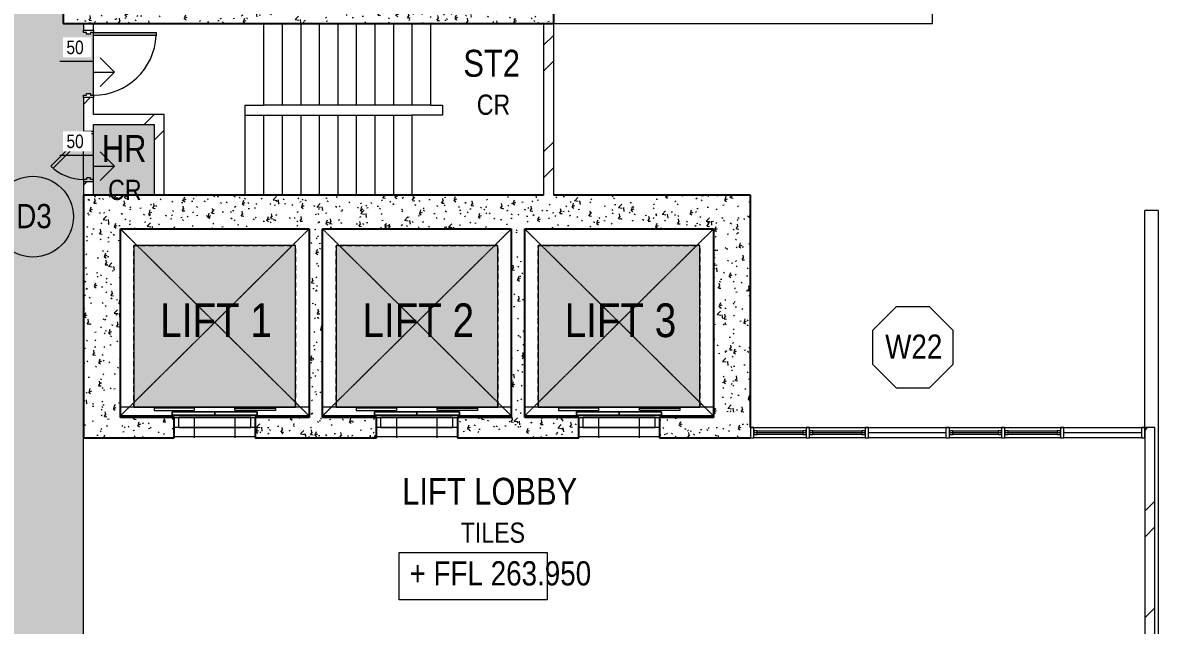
# Model space of a CAD drawing. Header units: millimetres. Extents: x -4865574 to 353735, y -2734656 to 279194.
# Drawn here: x -4836004 to -4819154, y -2697012 to -2688065 of the extents above; entities that cross this region are included whole.
import ezdxf

# ---------------------------------------------------------------- set-up
doc = ezdxf.new("R2010")
doc.units = ezdxf.units.MM
for name, pattern in [('AM-Hidden', [4, 3, -1]), ('Long dash', [14.2875, 9.525, -4.7625]), ('Loose dash', [9.525, 3.175, -6.35])]:
    doc.linetypes.add(name, pattern=pattern)
doc.layers.add('+AT9-Hardscape', color=1, linetype='Continuous')
doc.layers.add('+AT9-Hatch', color=8, linetype='Continuous')
for name, color, linetype, lineweight in [('DOOR', 8, 'Continuous', 9), ('DOOR-CUT', 6, 'Continuous', 9), ('FLOOR', 6, 'Continuous', 9), ('FLOOR-FILL', 8, 'Continuous', 9), ('SPECEQUIP', 8, 'Continuous', 9), ('SPECEQUIP-1', 8, 'AM-Hidden', 9), ('SPECEQUIP-3', 8, 'Loose dash', 9), ('SPECEQUIP-4', 8, 'Long dash', 9), ('STAIR', 6, 'Continuous', 9), ('SYM', 9, 'Continuous', 9), ('SYM-SPOTELEV', 7, 'Continuous', 9), ('TAG-DOOR', 7, 'Continuous', 9), ('TAG-ROOM', 7, 'Continuous', 9), ('TAG-WIND', 7, 'Continuous', 9), ('TEXT', 7, 'Continuous', 9), ('WALL-FILL', 8, 'Continuous', 9), ('WALL-FILL-1', 7, 'Continuous', 9), ('WALL-INT', 6, 'Continuous', 9), ('WALL-INTCUT', 2, 'Continuous', 9), ('WALL-RET', 2, 'Continuous', 9), ('WALL-RETCUT-1', 1, 'Continuous', 25), ('WIND', 8, 'Continuous', 9), ('WIND-CUT', 6, 'Continuous', 9)]:
    doc.layers.add(name, color=color, linetype=linetype, lineweight=lineweight)
doc.layers.add('SPECEQUIP-2', color=8, linetype='AM-Hidden', lineweight=9, transparency=1)
doc.styles.add('Arial Narrow', font='', dxfattribs={"height": 360})
doc.styles.add('Arial Narrow_1', font='', dxfattribs={"height": 300})
doc.styles.add('Arial Narrow_2', font='', dxfattribs={"height": 400})
doc.styles.add('Arial Narrow_3', font='', dxfattribs={"height": 200})
doc.styles.add('Arial Narrow_4', font='', dxfattribs={"height": 500})
doc.styles.get('Arial Narrow').set_extended_font_data('Arial Narrow')
doc.styles.get('Arial Narrow_1').set_extended_font_data('Arial Narrow')
doc.styles.get('Arial Narrow_2').set_extended_font_data('Arial Narrow')
doc.styles.get('Arial Narrow_3').set_extended_font_data('Arial Narrow')
doc.styles.get('Arial Narrow_4').set_extended_font_data('Arial Narrow')
pattern_1 = [(50, (0, 0), (437.242336, -38.253597), [45.72, -502.92]), (355, (0, 0), (-84.582752, 458.536743), [36.576, -402.336]), (100.451, (36.44, -3.2), (352.661968, 420.280247), [38.856, -427.416]), (46.184, (0, 121.9), (650.5899, -100.90328), [68.58, -754.38]), (96.636, (54.2, 113.5), (569.7659, 593.826305), [58.284, -641.124]), (351.184, (0, 121.9), (569.77247, 593.82027), [54.864, -603.504]), (21, (60.96, 91.44), (363.875051, -245.43664), [45.72, -502.92]), (326, (60.96, 91.44), (148.325282, 442.051804), [36.576, -402.336]), (71.451, (91.3, 71), (512.201014, 196.611472), [38.856, -427.416]), (37.5, (0, 0), (7.412779, 202.9317907), [20.117, -377.342, 20.117, -388.315, -403.86]), (37.5, (0, 0), (7.412779, 202.9317907), [-805.891, 20.117, -383.743]), (7.5, (0, 0), (160.3671525, 240.433052), [20.117, -212.75, 20.117, -368.198, -153.924]), (7.5, (0, 0), (160.3671525, 240.433052), [-621.182, 20.117, -133.807]), (327.5, (-135.94, 0), (325.41783, -13.7490993), [20.117, -132.283, 20.117, -455.371, -630.936]), (327.5, (-135.94, 0), (325.41783, -13.7490993), [-627.888, 20.117, -610.819]), (317.5, (-196.9, 0), (355.510028, 61.024399), [20.117, -178.003, 20.117, -295.656, -448.056]), (317.5, (-196.9, 0), (355.510028, 61.024399), [-513.893, 20.117, -427.939])]
pattern_2 = [(0, (-4827453.78, -2697796.24), (0, 298.964), []), (90, (-4827453.8, -2697796.24), (-600, 4e-14), [])]
pattern_3 = [(45, (0, 0), (-791.9596, 791.9596), []), (45, (0, 1200), (-791.9596, 791.9596), [])]

# ---------------------------------------------------------------- blocks, each defined once
blk = doc.blocks.new('AM_Window_3X2 Side Casement w 3 bottom fixed panel b  _W_ - W10_2950_w_ x 1950_h_ Casement w 3 Bottom Fixed-5746267-LEVEL 61 _BMU ACCESS_')
at = {"layer": 'WIND', "color": 8}
for p, q in [((-1700, -75), (-925, -75)), ((-1650, -125), (-975, -125)), ((-875, -75), (-50, -75)), ((-825, -125), (-100, -125)), ((0, -75), (1150, -75)), ((-925, -225), (-1700, -225)), ((-975, -175), (-1650, -175)), ((-50, -225), (-875, -225)), ((-100, -175), (-825, -175)), ((1150, -225), (0, -225))]:
    blk.add_line(p, q, dxfattribs=at)
at = {"layer": 'WIND-CUT', "color": 8}
for p, q in [((-1700, -75), (-1750, -75)), ((-1750, -75), (-1750, -225)), ((-1700, -225), (-1700, -75)), ((-1650, -125), (-1700, -125)), ((-1700, -125), (-1700, -175)), ((-1700, -150), (-925, -150)), ((-1650, -175), (-1650, -125)), ((-925, -125), (-975, -125)), ((-975, -125), (-975, -175)), ((-875, -75), (-925, -75)), ((-925, -75), (-925, -225)), ((-925, -175), (-925, -125)), ((-875, -225), (-875, -75)), ((-825, -125), (-875, -125)), ((-875, -125), (-875, -175)), ((-875, -150), (-50, -150)), ((-825, -175), (-825, -125)), ((-50, -125), (-100, -125)), ((-100, -125), (-100, -175)), ((0, -75), (-50, -75)), ((-50, -75), (-50, -225)), ((-50, -175), (-50, -125)), ((0, -225), (0, -75)), ((0, -150), (1150, -150)), ((1200, -75), (1150, -75)), ((1150, -75), (1150, -225)), ((1200, -225), (1200, -75)), ((-1750, -225), (-1700, -225)), ((-1700, -175), (-1650, -175)), ((-975, -175), (-925, -175)), ((-925, -225), (-875, -225)), ((-875, -175), (-825, -175)), ((-100, -175), (-50, -175)), ((-50, -225), (0, -225)), ((1150, -225), (1200, -225))]:
    blk.add_line(p, q, dxfattribs=at)
blk = doc.blocks.new('AM FDN Fire rated single leaf solid door _host control_ - FD _1000 X 2400 1HR_-5623478-LEVEL 61 _BMU ACCESS_')
at = {"layer": 'DOOR'}
blk.add_hatch(color=8, dxfattribs=at).paths.add_polyline_path([(420, -75), (420, -1005), (465, -1005), (465, -75)])
at = {"layer": 'DOOR-CUT', "color": 8}
for p, q in [((-500, 75), (-465, 75)), ((-465, 75), (-465, 30)), ((-465, 30), (-440, 30)), ((-440, 30), (-440, -30)), ((440, 30), (465, 30)), ((440, -30), (440, 30)), ((465, 75), (500, 75)), ((465, 30), (465, 75)), ((-465, -75), (-500, -75)), ((-440, -30), (-465, -30)), ((-465, -30), (-465, -75)), ((420, -75), (465, -75)), ((420, -1005), (420, -75)), ((465, -30), (440, -30)), ((465, -75), (465, -30)), ((465, -75), (465, -1005)), ((500, -75), (465, -75)), ((465, -1005), (420, -1005))]:
    blk.add_line(p, q, dxfattribs=at)
blk.add_arc((465, -76), 930, 179.926, 267.2335, dxfattribs=at)
blk = doc.blocks.new('AM FDN Fire rated single leaf solid door _host control_ - FD _750 X 2400 1HR_-5623476-LEVEL 61 _BMU ACCESS_')
at = {"layer": 'DOOR'}
blk.add_hatch(color=8, dxfattribs=at).paths.add_polyline_path([(-204, 555), (308, 43), (340, 75), (-172, 587)])
at = {"layer": 'DOOR-CUT', "color": 8}
for p, q in [((308, 43), (-173, 524)), ((340, 75), (-141, 556)), ((-340, 75), (-375, 75)), ((-340, 30), (-340, 75)), ((-315, 30), (-340, 30)), ((-315, -30), (-315, 30)), ((340, 75), (308, 43)), ((340, 30), (315, 30)), ((315, 30), (315, -30)), ((375, 75), (340, 75)), ((340, 75), (340, 30)), ((-375, -75), (-340, -75)), ((-340, -75), (-340, -30)), ((-340, -30), (-315, -30)), ((315, -30), (340, -30)), ((340, -30), (340, -75)), ((340, -75), (375, -75))]:
    blk.add_line(p, q, dxfattribs=at)
blk.add_arc((340, 75), 680, 135, 180, dxfattribs=at)
blk = doc.blocks.new('AM_Lift - Pessenger Lift - Car 2400x2400_ Shaft 2800x2800mm-6162866-LEVEL 61 _BMU ACCESS_')
at = {"layer": 'SPECEQUIP-2'}
blk.add_hatch(color=256, dxfattribs=at).paths.add_polyline_path([(1165, -230), (-1235, -230), (-1235, -2630), (1165, -2630), (1165, -2049)])
at = {"layer": 'SPECEQUIP'}
for p, q in [((-635, 75), (565, 75)), ((-635, -75), (-635, 75)), ((500, 75), (-570, 75)), ((-570, 75), (-570, -75)), ((500, 75), (500, -75)), ((565, 75), (565, -75)), ((-1435, -100), (1365, -100)), ((-1435, -2875), (-1435, -100)), ((-35, -110), (-665, -110)), ((-665, -110), (-665, -160)), ((-665, -160), (-665, -110)), ((-665, -110), (-35, -110)), ((-665, -160), (-35, -160)), ((-35, -160), (-665, -160)), ((565, -75), (-635, -75)), ((-570, -75), (500, -75)), ((-35, -160), (-35, -110)), ((-35, -110), (-35, -160)), ((-35, -110), (-35, -160)), ((595, -110), (-35, -110)), ((-35, -110), (595, -110)), ((-35, -160), (-35, -110)), ((-35, -160), (595, -160)), ((595, -160), (-35, -160)), ((595, -160), (595, -110)), ((595, -110), (595, -160)), ((1365, -100), (1365, -2875)), ((-1435, -230), (-1235, -230)), ((-1235, -230), (1165, -230)), ((1165, -230), (-1235, -230)), ((-1235, -230), (-1235, -2630)), ((1165, -230), (1365, -230)), ((1165, -2630), (1165, -230)), ((-1235, -2630), (1165, -2630)), ((1365, -2875), (-1435, -2875))]:
    blk.add_line(p, q, dxfattribs=at)
at = {"layer": 'SPECEQUIP-1'}
for p, q in [((-1235, -298), (-1435, -100)), ((1165, -298), (1365, -100)), ((1118, -2630), (-1235, -298)), ((-1188, -2630), (1165, -298)), ((-1435, -2875), (-1188, -2630)), ((1365, -2875), (1118, -2630))]:
    blk.add_line(p, q, dxfattribs=at)
at = {"layer": 'SPECEQUIP-3'}
for p, q in [((-1235, -230), (1165, -230)), ((-1235, -2630), (-1235, -230)), ((1165, -230), (1165, -2630)), ((1165, -2630), (-1235, -2630))]:
    blk.add_line(p, q, dxfattribs=at)
at = {"layer": 'SPECEQUIP-4'}
for p, q in [((-935, -180), (-335, -180)), ((-935, -215), (-935, -180)), ((-335, -215), (-935, -215)), ((-335, -180), (-335, -215)), ((865, -180), (265, -180)), ((265, -180), (265, -215)), ((265, -215), (865, -215)), ((865, -215), (865, -180))]:
    blk.add_line(p, q, dxfattribs=at)
blk = doc.blocks.new('Spot Elevations - Standard - 3_5x15_0-317568-LEVEL 61 _BMU ACCESS_')
at = {"layer": 'SYM-SPOTELEV'}
for p, q in [((-7.5, 0), (-7.5, 3.5)), ((-7.5, 3.5), (3.475, 3.5)), ((3.475, 3.5), (3.475, 0)), ((3.475, 0), (-7.5, 0))]:
    blk.add_line(p, q, dxfattribs=at)
blk = doc.blocks.new('T-Window - Mark-345661-LEVEL 61 _BMU ACCESS_')
at = {"layer": 'TAG-WIND'}
for p, q in [((-1.243, 3), (-3, 1.243)), ((1.243, 3), (-1.243, 3)), ((3, 1.243), (1.243, 3)), ((-3, 1.243), (-3, -1.243)), ((3, -1.243), (3, 1.243)), ((-3, -1.243), (-1.243, -3)), ((1.243, -3), (3, -1.243)), ((-1.243, -3), (1.243, -3))]:
    blk.add_line(p, q, dxfattribs=at)
blk = doc.blocks.new('T-Door - Mark-342387-LEVEL 61 _BMU ACCESS_')
at = {"layer": 'TAG-DOOR'}
blk.add_circle((0, 0), 3, dxfattribs=at)
blk = doc.blocks.new('A-Slab Step - A-Slab Step-5628179-LEVEL 61 _BMU ACCESS_')
at = {"layer": 'SYM'}
for p, q in [((1.555, 2.5), (0.494, 3.561)), ((0, 3.3), (-2.5, 3.3)), ((0, 2.5), (0, 3.3)), ((0, 2.5), (1.555, 2.5)), ((1.555, 2.5), (0.494, 1.439))]:
    blk.add_line(p, q, dxfattribs=at)

msp = doc.modelspace()

# ---------------------------------------------------------------- hatches: boundary and pattern name
at = {"layer": '+AT9-Hatch'}
h = msp.add_hatch(dxfattribs=at)
h.set_pattern_fill('CTYSQMK2', color=8, scale=1.5, angle=90)
h.set_pattern_definition([(90, (7e-15, 107.76), (-457.2, 457.2), [698.87211, -215.52789]), (180, (-107.76, 7e-15), (-457.2, -457.2), [698.87211, -215.52789]), (135, (-457.2, 349.44), (-457.201, -457.201), [152.4, -494.17986]), (405, (-457.2, 349.44), (-457.201, 457.201), [152.4, -494.17986]), (135, (-349.44, 457.2), (-457.201, -457.201), [152.4, -494.17986]), (405, (-564.96, 457.2), (-457.201, 457.201), [152.4, -494.17986])])
h.paths.add_polyline_path([(-4838379, -2701214), (-4837254, -2701214), (-4837204, -2701214), (-4836054, -2701214), (-4836004, -2701214), (-4835154, -2701214), (-4835104, -2701214), (-4835104, -2700827), (-4835104, -2697227), (-4835104, -2694227), (-4835104, -2690627), (-4835104, -2690427), (-4834954, -2690427), (-4834954, -2690627), (-4834054, -2690627), (-4834054, -2689577), (-4834954, -2689577), (-4834954, -2689677), (-4835104, -2689677), (-4835104, -2689177), (-4835104, -2689142), (-4835059, -2689117), (-4834999, -2689142), (-4834954, -2689142), (-4834954, -2688257), (-4834954, -2688212), (-4834999, -2688237), (-4835059, -2688212), (-4835104, -2688212), (-4835104, -2688177), (-4835104, -2688077), (-4835404, -2688077), (-4835404, -2687877), (-4835404, -2686027), (-4835404, -2684527), (-4835404, -2682927), (-4835404, -2677697), (-4835404, -2675032), (-4835404, -2673732), (-4836904, -2673732), (-4836904, -2697727), (-4838429, -2697727), (-4838429, -2699409), (-4838429, -2699459), (-4838429, -2701214)])
h.paths.add_polyline_path([(-4834811, -2690247), (-4834182, -2690247), (-4834182, -2690947), (-4834811, -2690947)], flags=24)
h.paths.add_polyline_path([(-4834929, -2689533), (-4834103, -2689533), (-4834103, -2690466), (-4834929, -2690466)], flags=24)
at = {"layer": 'FLOOR-FILL'}
h = msp.add_hatch(dxfattribs=at)
h.set_pattern_fill('FP_2', color=256, style=0, pattern_type=2)
h.set_pattern_definition(pattern_2)
h.paths.add_polyline_path([(-4833754, -2694227), (-4832554, -2694227), (-4832554, -2693927), (-4833754, -2693927), (-4833754, -2694077)])
h = msp.add_hatch(dxfattribs=at)
h.set_pattern_fill('FP_2', color=256, style=0, pattern_type=2)
h.set_pattern_definition(pattern_2)
h.paths.add_polyline_path([(-4830754, -2694227), (-4829554, -2694227), (-4829554, -2693927), (-4830754, -2693927), (-4830754, -2694077)])
h = msp.add_hatch(dxfattribs=at)
h.set_pattern_fill('FP_2', color=256, style=0, pattern_type=2)
h.set_pattern_definition(pattern_2)
h.paths.add_polyline_path([(-4826554, -2694227), (-4826554, -2693927), (-4827754, -2693927), (-4827754, -2694227)])
at = {"layer": 'WALL-FILL'}
h = msp.add_hatch(dxfattribs=at)
h.set_pattern_fill('FP_1', color=256, style=0, pattern_type=2)
h.set_pattern_definition(pattern_1)
h.paths.add_polyline_path([(-4828124, -2688077), (-4828124, -2687877), (-4835404, -2687877), (-4835404, -2688077), (-4831343, -2688077)])
h = msp.add_hatch(dxfattribs=at)
h.set_pattern_fill('FP_1', color=256, style=0, pattern_type=2)
h.set_pattern_definition(pattern_1)
h.paths.add_polyline_path([(-4835104, -2693927), (-4834554, -2693927), (-4834554, -2690627), (-4835104, -2690627), (-4835104, -2691954)])
h = msp.add_hatch(dxfattribs=at)
h.set_pattern_fill('FP_1', color=256, style=0, pattern_type=2)
h.set_pattern_definition(pattern_1)
h.paths.add_polyline_path([(-4831343, -2691127), (-4825754, -2691127), (-4825754, -2690627), (-4834554, -2690627), (-4834554, -2691127), (-4831554, -2691127)])
h = msp.add_hatch(dxfattribs=at)
h.set_pattern_fill('FP_1', color=8, style=0, pattern_type=2)
h.set_pattern_definition(pattern_1)
h.paths.add_polyline_path([(-4825754, -2693927), (-4825204, -2693927), (-4825204, -2690627), (-4825754, -2690627), (-4825754, -2691954)])
h = msp.add_hatch(dxfattribs=at)
h.set_pattern_fill('FP_1', color=256, style=0, pattern_type=2)
h.set_pattern_definition(pattern_1)
h.paths.add_polyline_path([(-4831554, -2693927), (-4831554, -2691127), (-4831754, -2691127), (-4831754, -2693927)])
h = msp.add_hatch(dxfattribs=at)
h.set_pattern_fill('FP_1', color=256, style=0, pattern_type=2)
h.set_pattern_definition(pattern_1)
h.paths.add_polyline_path([(-4828554, -2693927), (-4828554, -2691127), (-4828754, -2691127), (-4828754, -2693927)])
h = msp.add_hatch(dxfattribs=at)
h.set_pattern_fill('FP_1', color=256, style=0, pattern_type=2)
h.set_pattern_definition(pattern_1)
h.paths.add_polyline_path([(-4833754, -2694227), (-4833754, -2693927), (-4835104, -2693927), (-4835104, -2694227)])
h = msp.add_hatch(dxfattribs=at)
h.set_pattern_fill('FP_1', color=256, style=0, pattern_type=2)
h.set_pattern_definition(pattern_1)
h.paths.add_polyline_path([(-4831343, -2694227), (-4830754, -2694227), (-4830754, -2693927), (-4832554, -2693927), (-4832554, -2694227)])
h = msp.add_hatch(dxfattribs=at)
h.set_pattern_fill('FP_1', color=256, style=0, pattern_type=2)
h.set_pattern_definition(pattern_1)
h.paths.add_polyline_path([(-4828898, -2694227), (-4827754, -2694227), (-4827754, -2693927), (-4829554, -2693927), (-4829554, -2694227)])
h = msp.add_hatch(dxfattribs=at)
h.set_pattern_fill('FP_1', color=256, style=0, pattern_type=2)
h.set_pattern_definition(pattern_1)
h.paths.add_polyline_path([(-4825204, -2694227), (-4825204, -2693927), (-4826554, -2693927), (-4826554, -2694227), (-4826452, -2694227)])
at = {"layer": 'WALL-FILL-1'}
h = msp.add_hatch(dxfattribs=at)
h.set_pattern_fill('FP_5', color=256, style=0, pattern_type=2)
h.set_pattern_definition(pattern_3)
h.paths.add_polyline_path([(-4834954, -2690627), (-4834954, -2690427), (-4835104, -2690427), (-4835104, -2690627)])
h.paths.add_polyline_path([(-4835010, -2689677), (-4834954, -2689677), (-4834954, -2689177), (-4835104, -2689177), (-4835104, -2689677)])
h.paths.add_polyline_path([(-4834954, -2688177), (-4834954, -2688077), (-4835104, -2688077), (-4835104, -2688177)])
h = msp.add_hatch(dxfattribs=at)
h.set_pattern_fill('FP_5', color=256, style=0, pattern_type=2)
h.set_pattern_definition(pattern_3)
h.paths.add_polyline_path([(-4828124, -2690627), (-4828124, -2688082), (-4828274, -2688082), (-4828274, -2690627)])
h = msp.add_hatch(dxfattribs=at)
h.set_pattern_fill('FP_5', color=256, style=0, pattern_type=2)
h.set_pattern_definition(pattern_3)
h.paths.add_polyline_path([(-4834054, -2689577), (-4833904, -2689577), (-4833904, -2689427), (-4834954, -2689427), (-4834954, -2689577)])
h = msp.add_hatch(dxfattribs=at)
h.set_pattern_fill('FP_5', color=256, style=0, pattern_type=2)
h.set_pattern_definition(pattern_3)
h.paths.add_polyline_path([(-4833904, -2690627), (-4833904, -2689577), (-4834054, -2689577), (-4834054, -2690627)])
h = msp.add_hatch(dxfattribs=at)
h.set_pattern_fill('FP_5', color=256, style=0, pattern_type=2)
h.set_pattern_definition(pattern_3)
h.paths.add_polyline_path([(-4819204, -2699377), (-4819204, -2694077), (-4819354, -2694077), (-4819354, -2699377)])

# ---------------------------------------------------------------- linework, layer by layer
at = {"layer": 'FLOOR', "color": 1}
for p, q in [((-4822504, -2688077), (-4822504, -2673727)), ((-4832424, -2689287), (-4832424, -2688077)), ((-4828124, -2688077), (-4822504, -2688077)), ((-4834954, -2689142), (-4834954, -2688257)), ((-4832704, -2690627), (-4832704, -2689287)), ((-4832704, -2689287), (-4832424, -2689287)), ((-4835104, -2690392), (-4835104, -2689776)), ((-4834954, -2690392), (-4834954, -2689712)), ((-4833754, -2693927), (-4832554, -2693927)), ((-4830754, -2693927), (-4829554, -2693927)), ((-4827754, -2693927), (-4826554, -2693927)), ((-4835104, -2697227), (-4835104, -2694227))]:
    msp.add_line(p, q, dxfattribs=at)
at = {"layer": 'STAIR', "color": 1}
for p, q in [((-4832149, -2688087), (-4832424, -2688087)), ((-4831874, -2688087), (-4832149, -2688087)), ((-4832149, -2689287), (-4832149, -2688087)), ((-4831599, -2688087), (-4831874, -2688087)), ((-4831874, -2689287), (-4831874, -2688087)), ((-4831324, -2688087), (-4831599, -2688087)), ((-4831599, -2689287), (-4831599, -2688087)), ((-4831049, -2688087), (-4831324, -2688087)), ((-4831324, -2689287), (-4831324, -2688087)), ((-4830774, -2688087), (-4831049, -2688087)), ((-4831049, -2689287), (-4831049, -2688087)), ((-4830499, -2688087), (-4830774, -2688087)), ((-4830774, -2689287), (-4830774, -2688087)), ((-4830224, -2688087), (-4830499, -2688087)), ((-4830499, -2689287), (-4830499, -2688087)), ((-4829949, -2688087), (-4830224, -2688087)), ((-4830224, -2689287), (-4830224, -2688087)), ((-4828274, -2688087), (-4829949, -2688087)), ((-4829949, -2689287), (-4829949, -2688087)), ((-4832704, -2689437), (-4832429, -2689437)), ((-4832429, -2689437), (-4832154, -2689437)), ((-4832429, -2689437), (-4832429, -2690627)), ((-4832149, -2689287), (-4832424, -2689287)), ((-4832154, -2689437), (-4831879, -2689437)), ((-4832154, -2689437), (-4832154, -2690627)), ((-4831874, -2689287), (-4832149, -2689287)), ((-4831879, -2689437), (-4831604, -2689437)), ((-4831879, -2689437), (-4831879, -2690627)), ((-4831599, -2689287), (-4831874, -2689287)), ((-4831604, -2689437), (-4831329, -2689437)), ((-4831604, -2689437), (-4831604, -2690627)), ((-4831324, -2689287), (-4831599, -2689287)), ((-4831329, -2689437), (-4831054, -2689437)), ((-4831329, -2689437), (-4831329, -2690627)), ((-4831049, -2689287), (-4831324, -2689287)), ((-4831054, -2689437), (-4830779, -2689437)), ((-4831054, -2689437), (-4831054, -2690627)), ((-4830774, -2689287), (-4831049, -2689287)), ((-4830779, -2689437), (-4830504, -2689437)), ((-4830779, -2689437), (-4830779, -2690627)), ((-4830499, -2689287), (-4830774, -2689287)), ((-4830504, -2689437), (-4830229, -2689437)), ((-4830504, -2689437), (-4830504, -2690627)), ((-4830224, -2689287), (-4830499, -2689287)), ((-4829774, -2689437), (-4830229, -2689437)), ((-4830229, -2689437), (-4830229, -2690627)), ((-4829949, -2689287), (-4830224, -2689287)), ((-4829949, -2689287), (-4829774, -2689287)), ((-4829774, -2689287), (-4829774, -2689437))]:
    msp.add_line(p, q, dxfattribs=at)
at = {"layer": 'WALL-INT', "color": 8}
msp.add_line((-4825204, -2694075), (-4819354, -2694075), dxfattribs=at)
at = {"layer": 'WALL-INTCUT', "color": 1}
for p, q in [((-4835104, -2688077), (-4835104, -2688177)), ((-4834954, -2688077), (-4835104, -2688077)), ((-4834954, -2688177), (-4834954, -2688077)), ((-4828274, -2688082), (-4828274, -2690627)), ((-4828124, -2688082), (-4828274, -2688082)), ((-4828124, -2690627), (-4828124, -2688082)), ((-4835104, -2688177), (-4834954, -2688177)), ((-4835104, -2689177), (-4835104, -2689677)), ((-4834954, -2689177), (-4835104, -2689177)), ((-4834954, -2689427), (-4834954, -2689177)), ((-4833904, -2689427), (-4834954, -2689427)), ((-4833904, -2690627), (-4833904, -2689427)), ((-4834954, -2689677), (-4834954, -2689577)), ((-4834954, -2689577), (-4834054, -2689577)), ((-4834054, -2689577), (-4834054, -2690627)), ((-4835104, -2689677), (-4834954, -2689677)), ((-4835104, -2690427), (-4835104, -2690627)), ((-4834954, -2690427), (-4835104, -2690427)), ((-4834954, -2690627), (-4834954, -2690427)), ((-4819354, -2694077), (-4819354, -2699377)), ((-4819204, -2694077), (-4819354, -2694077)), ((-4819204, -2699377), (-4819204, -2694077))]:
    msp.add_line(p, q, dxfattribs=at)
at = {"layer": 'WALL-RET', "color": 8}
for p in [(-4819354, -2694077), (-4819154, -2690852)]:
    msp.add_line(p, (-4819354, -2690852), dxfattribs=at)
at = {"layer": 'WALL-RET'}
msp.add_line((-4819154, -2690852), (-4819154, -2699377), dxfattribs=at)
at = {"layer": 'WALL-RETCUT-1'}
for p, q in [((-4828124, -2688077), (-4828124, -2687877)), ((-4835404, -2688077), (-4828124, -2688077)), ((-4835104, -2690627), (-4835104, -2694227)), ((-4828274, -2690627), (-4835104, -2690627)), ((-4825204, -2690627), (-4828124, -2690627)), ((-4834554, -2693927), (-4834554, -2691127)), ((-4834554, -2691127), (-4831754, -2691127)), ((-4831754, -2691127), (-4831754, -2693927)), ((-4831554, -2691127), (-4828754, -2691127)), ((-4831554, -2693927), (-4831554, -2691127)), ((-4828754, -2691127), (-4828754, -2693927)), ((-4828554, -2691127), (-4825754, -2691127)), ((-4828554, -2693927), (-4828554, -2691127)), ((-4833754, -2693927), (-4834554, -2693927)), ((-4833754, -2694227), (-4833754, -2693927)), ((-4831754, -2693927), (-4832554, -2693927)), ((-4832554, -2693927), (-4832554, -2694227)), ((-4830754, -2693927), (-4831554, -2693927)), ((-4830754, -2694227), (-4830754, -2693927)), ((-4828754, -2693927), (-4829554, -2693927)), ((-4829554, -2693927), (-4829554, -2694227)), ((-4827754, -2693927), (-4828554, -2693927)), ((-4827754, -2694227), (-4827754, -2693927)), ((-4825754, -2693927), (-4826554, -2693927)), ((-4826554, -2693927), (-4826554, -2694227)), ((-4835104, -2694227), (-4833754, -2694227)), ((-4832554, -2694227), (-4830754, -2694227)), ((-4829554, -2694227), (-4827754, -2694227)), ((-4826554, -2694227), (-4825204, -2694227))]:
    msp.add_line(p, q, dxfattribs=at)
at = {"layer": 'WALL-RETCUT-1', "color": 8}
for p, q in [((-4825204, -2694077), (-4825204, -2690627)), ((-4825754, -2691127), (-4825754, -2693927))]:
    msp.add_line(p, q, dxfattribs=at)

# ---------------------------------------------------------------- block references
at = {"layer": 'DOOR', "rotation": 90}
for name, p in [('AM FDN Fire rated single leaf solid door _host control_ - FD _1000 X 2400 1HR_-5623478-LEVEL 61 _BMU ACCESS_', (-4835029, -2688677)), ('AM FDN Fire rated single leaf solid door _host control_ - FD _750 X 2400 1HR_-5623476-LEVEL 61 _BMU ACCESS_', (-4835029, -2690052))]:
    msp.add_blockref(name, p, dxfattribs=at)
at = {"layer": 'SPECEQUIP-1', "rotation": 180}
for p in [(-4833189, -2694002), (-4830189, -2694002), (-4827189, -2694002)]:
    msp.add_blockref('AM_Lift - Pessenger Lift - Car 2400x2400_ Shaft 2800x2800mm-6162866-LEVEL 61 _BMU ACCESS_', p, dxfattribs=at)
at = {"layer": 'SYM', "xscale": 200, "yscale": 200, "zscale": 200, "rotation": 359.9999864467636}
for p in [(-4834954, -2689300), (-4834954, -2690695)]:
    msp.add_blockref('A-Slab Step - A-Slab Step-5628179-LEVEL 61 _BMU ACCESS_', p, dxfattribs=at)
at = {"layer": 'SYM-SPOTELEV', "xscale": 199.9999999999999, "yscale": 199.9999999999999, "zscale": 199.9999999999999}
msp.add_blockref('Spot Elevations - Standard - 3_5x15_0-317568-LEVEL 61 _BMU ACCESS_', (-4828916, -2696632), dxfattribs=at)
msp.add_blockref('Spot Elevations - Standard - 3_5x15_0-317568-LEVEL 61 _BMU ACCESS_', (-4828916, -2696632), dxfattribs=at)
at = {"layer": 'TAG-DOOR', "xscale": 199.9999999999999, "yscale": 199.9999999999999, "zscale": 199.9999999999999}
msp.add_blockref('T-Door - Mark-342387-LEVEL 61 _BMU ACCESS_', (-4835852, -2690945), dxfattribs=at)
at = {"layer": 'TAG-WIND', "color": 8, "xscale": 199.9999999999999, "yscale": 199.9999999999999, "zscale": 199.9999999999999}
msp.add_blockref('T-Window - Mark-345661-LEVEL 61 _BMU ACCESS_', (-4822795, -2692885), dxfattribs=at)
at = {"layer": 'WIND-CUT', "color": 8}
for p in [(-4823454, -2694002), (-4820554, -2694002)]:
    msp.add_blockref('AM_Window_3X2 Side Casement w 3 bottom fixed panel b  _W_ - W10_2950_w_ x 1950_h_ Casement w 3 Bottom Fixed-5746267-LEVEL 61 _BMU ACCESS_', p, dxfattribs=at)

# ---------------------------------------------------------------- texts
at = {"layer": 'SYM-SPOTELEV', "insert": (-4830263, -2696061), "char_height": 360, "width": 3231.85, "attachment_point": 1, "line_spacing_factor": 0.974696, "style": 'Arial Narrow'}
msp.add_mtext('+ FFL 263.950', dxfattribs=at)
msp.add_mtext('+ FFL 263.950', dxfattribs=at)
at = {"layer": 'TAG-DOOR', "insert": (-4836100, -2690756), "char_height": 360, "width": 625.32, "attachment_point": 1, "style": 'Arial Narrow'}
msp.add_mtext('D3', dxfattribs=at)
at = {"layer": 'TAG-ROOM', "attachment_point": 1}
for s, insert, char_height, width, style in [('ST2', (-4829465, -2688467), 400, 1058.23, 'Arial Narrow_2'), ('CR', (-4829266, -2689132), 300, 609.28, 'Arial Narrow_1'), ('HR', (-4834829, -2689733), 400, 801.69, 'Arial Narrow_2'), ('CR', (-4834736, -2690397), 300, 609.28, 'Arial Narrow_1'), ('LIFT LOBBY', (-4830373, -2694823), 400, 3254.85, 'Arial Narrow_2'), ('TILES', (-4829505, -2695487), 300, 1186.5, 'Arial Narrow_1')]:
    msp.add_mtext(s, dxfattribs=dict(at, insert=insert, char_height=char_height, width=width, style=style))
at = {"layer": 'TAG-WIND', "color": 8, "insert": (-4823206, -2692695), "char_height": 360, "width": 1010.13, "attachment_point": 1, "style": 'Arial Narrow'}
msp.add_mtext('W22', dxfattribs=at)
at = {"layer": 'TEXT', "char_height": 500, "width": 2020.25, "attachment_point": 1, "style": 'Arial Narrow_4'}
for s, insert in [('LIFT 1', (-4833962, -2692233)), ('LIFT 2', (-4830962, -2692233)), ('LIFT 3', (-4827962, -2692233))]:
    msp.add_mtext(s, dxfattribs=dict(at, insert=insert))

# ---------------------------------------------------------------- next in the draw order: texts
at = {"layer": 'SYM', "char_height": 200, "width": 320.67, "attachment_point": 1, "rotation": 360, "style": 'Arial Narrow_3', "bg_fill": 3, "box_fill_scale": 1.25, "bg_fill_color": 256, "bg_fill_true_color": 13158600, "bg_fill_transparency": 0}
for insert in [(-4835354, -2688331), (-4835354, -2689726)]:
    msp.add_mtext('50', dxfattribs=dict(at, insert=insert))

# ---------------------------------------------------------------- next in the draw order: block references
at = {"layer": 'SYM', "xscale": 200, "yscale": 200, "zscale": 200, "rotation": 359.9999864467636}
for p in [(-4834954, -2689300), (-4834954, -2690695)]:
    msp.add_blockref('A-Slab Step - A-Slab Step-5628179-LEVEL 61 _BMU ACCESS_', p, dxfattribs=at)

# ---------------------------------------------------------------- next in the draw order: texts
at = {"layer": 'SYM', "char_height": 200, "width": 320.67, "attachment_point": 1, "rotation": 360, "style": 'Arial Narrow_3', "bg_fill": 3, "box_fill_scale": 1.25, "bg_fill_color": 256, "bg_fill_true_color": 13158600, "bg_fill_transparency": 0}
for insert in [(-4835354, -2688331), (-4835354, -2689726)]:
    msp.add_mtext('50', dxfattribs=dict(at, insert=insert))

# ---------------------------------------------------------------- next in the draw order: linework, layer by layer
at = {"layer": '+AT9-Hardscape'}
msp.add_lwpolyline([(-4836904, -2697727), (-4836904, -2673732), (-4835404, -2673732), (-4835404, -2688077)], dxfattribs=at)

doc.saveas('drawing.dxf')
